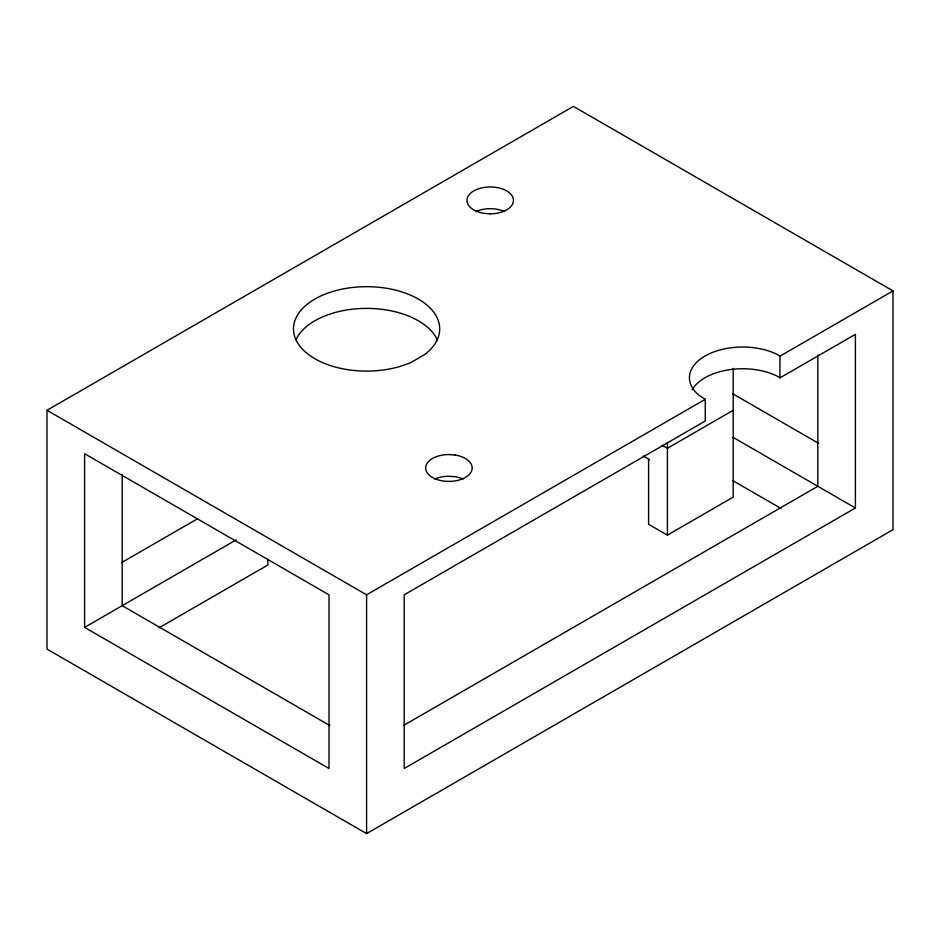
<?xml version="1.0" encoding="UTF-8"?>
<svg xmlns="http://www.w3.org/2000/svg" width="940" height="940" viewBox="0 0 940 940"><rect width="100%" height="100%" fill="white"/><g stroke="black" fill="none" stroke-linecap="round" stroke-linejoin="round"><path stroke-width="1.41" d="M47 410.298L573.4 106.385L893 290.907L893 529.702L366.6 833.616L47 649.093L47 410.298L366.6 594.82L705.259 399.3L698.608 394.976A53.169 30.703 0 0 1 707.244 354.803A53.169 30.703 0 0 1 777.368 354.509L779.942 356.178L779.942 377.892L855.4 334.323L855.4 507.988L404.2 768.485L404.2 594.82L705.259 421.003L705.259 399.3M121.46 562.684L197.717 518.657M84.6 627.38L329 768.485L329 594.82L84.6 453.714L84.6 627.38L236.222 539.842M158.942 627.885L267.9 564.975L267.9 559.183M779.942 356.178L893 290.907M733.2 410.298L667.4 448.286L662.324 445.36M648.6 459.143L648.6 524.273L667.4 535.13L733.2 497.131L733.2 368.327M403.46 725.504L817.8 486.286L817.8 354.932M732.566 393.66L818.681 443.375M732.953 437.3L855.4 507.988M732.953 480.716L781.081 508.493M643.266 456.065L649.564 459.707M329.881 725.574L122.2 605.677L122.2 474.336M779.942 377.892L777.368 376.223A53.169 30.703 0 0 0 692.122 389.795M667.4 442.505L667.4 535.13M366.6 594.82L366.6 833.616M434.75 479.024A23.265 13.43 0 0 1 448.909 476.251L454.925 476.709A23.265 13.43 0 0 1 463.068 479.024M476.039 211.465A23.265 13.43 0 0 1 504.369 211.465M295.865 339.916A73.12 42.218 0 0 1 366.706 308.39A73.12 42.218 0 0 1 437.382 340.033M424.868 354.392L411.45 362.229A73.12 42.218 0 0 1 295.313 338.271A73.12 42.218 0 0 1 382.004 287.628A73.12 42.218 0 0 1 424.868 354.392M490.198 213.838L484.182 213.38A23.265 13.43 0 0 1 472.385 191.772A23.265 13.43 0 0 1 511.289 194.733A23.265 13.43 0 0 1 490.198 213.838M454.925 454.995L448.909 454.549A23.265 13.43 0 0 0 427.818 473.654A23.265 13.43 0 0 0 466.722 476.603A23.265 13.43 0 0 0 454.925 454.995"/></g></svg>
